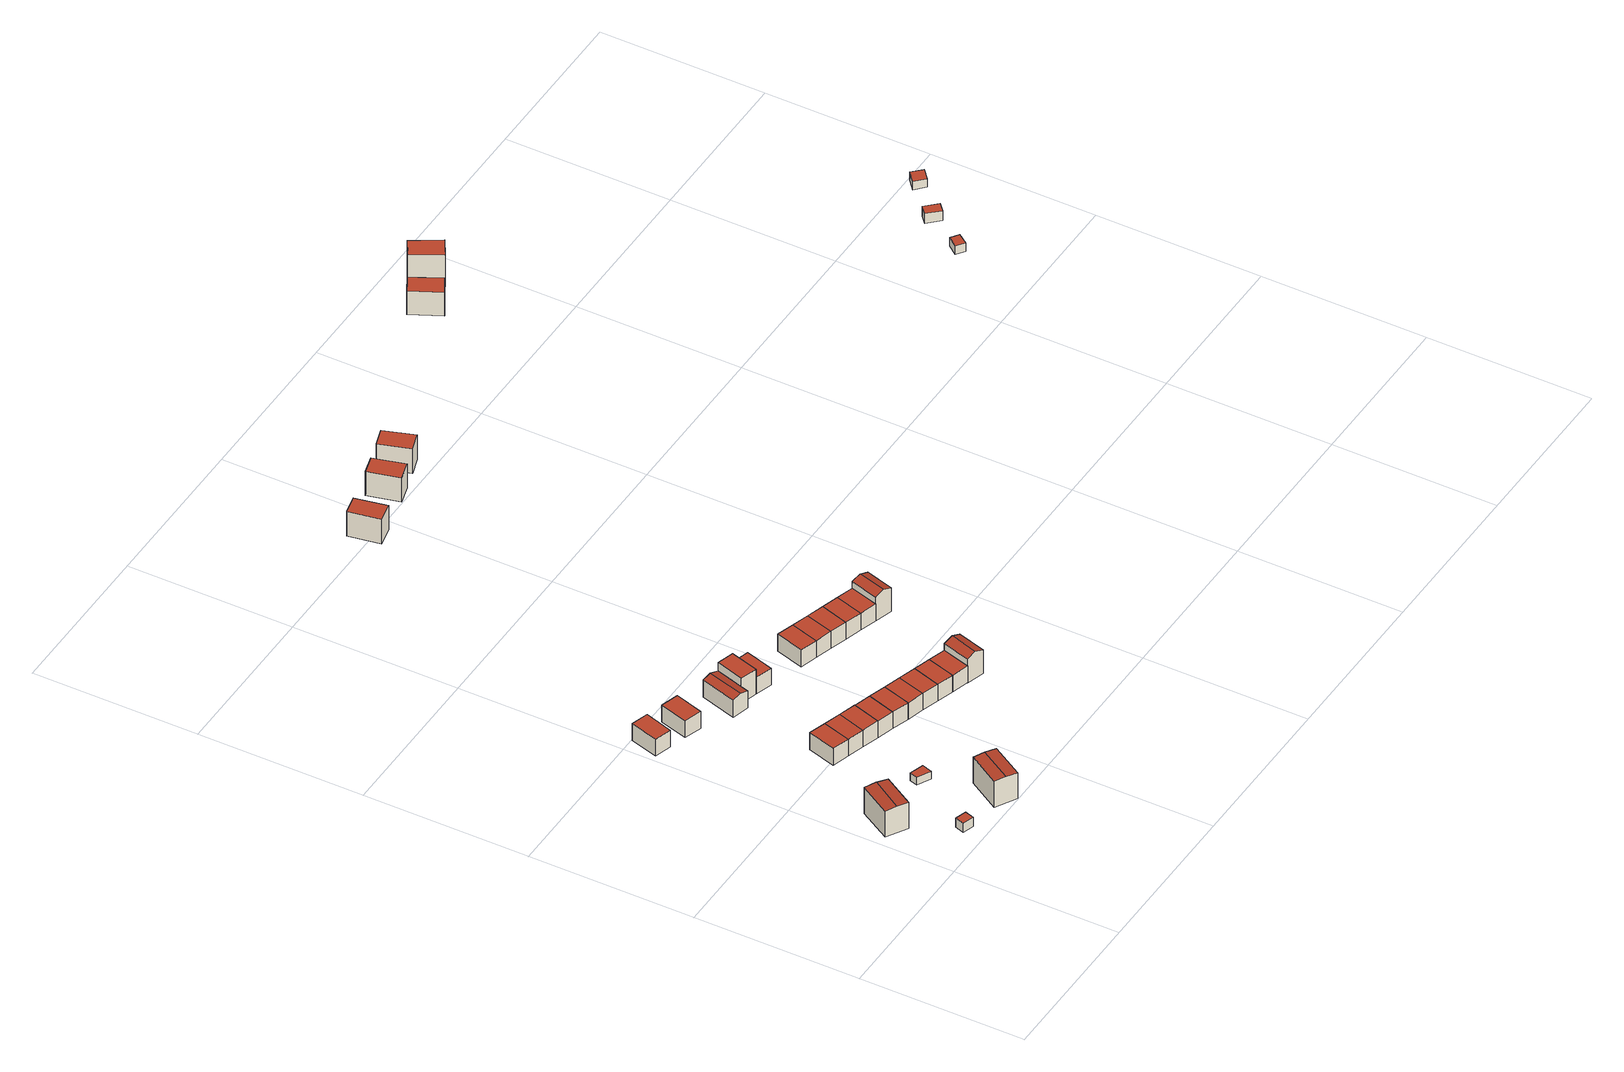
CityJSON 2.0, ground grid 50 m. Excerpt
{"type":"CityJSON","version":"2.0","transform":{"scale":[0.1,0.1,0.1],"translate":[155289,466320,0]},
"CityObjects":{
"building1":{"type":"Building","attributes":{"b3_bag_bag_overlap":0,"b3_bouwlagen":3,"b3_dak_type":"slanted","b3_extrusie":"standard","b3_h_dak_50p":8.96,"b3_h_dak_70p":9.02,"b3_h_dak_max":9.21,"b3_h_dak_min":6.19,"b3_h_maaiveld":0.11,"b3_is_glas_dak":false,"b3_kas_warenhuis":false,"b3_kwaliteitsindicator":true,"b3_mutatie_ahn3_ahn4":false,"b3_mutatie_ahn4_ahn5":false,"b3_n_nok":0,"b3_n_vlakken":3,"b3_opp_buitenmuur":260.07,"b3_opp_dak_plat":78.72,"b3_opp_dak_schuin":0,"b3_opp_grond":78.71,"b3_opp_scheidingsmuur":43.29,"b3_rmse_lod12":1.57,"b3_rmse_lod13":1.57,"b3_rmse_lod22":0.203,"b3_t_run":33,"b3_val3dity_lod12":"[]","b3_val3dity_lod13":"[]","b3_val3dity_lod22":"[]","b3_volume_lod12":701.37,"b3_volume_lod13":701.37,"b3_volume_lod22":626.16,"geconstateerd":false,"oorspronkelijkbouwjaar":1993,"status":"Pand in gebruik"},"children":["building1-1"]},
"building1-1":{"type":"BuildingPart","parents":["building1"],"geometry":[{"type":"Solid","lod":"2.2","boundaries":[[[[0,1,2,3]],[[4,5,6,1,0]],[[7,6,5,8]],[[6,7,2,1]],[[7,8,9,3,2]],[[4,9,8,5]],[[9,4,0,3]]]],"semantics":{"surfaces":[{"type":"GroundSurface"},{"type":"WallSurface"},{"type":"RoofSurface"}],"values":[[0,1,2,1,1,2,1]]}}]},
"building2":{"type":"Building","attributes":{"b3_dak_type":"slanted","b3_extrusie":"standard","b3_h_dak_50p":0,"b3_h_dak_70p":0,"b3_h_dak_max":0,"b3_h_dak_min":0,"b3_h_maaiveld":0.737,"b3_h_nok":4.07,"b3_is_glas_dak":false,"b3_kas_warenhuis":false,"b3_kwaliteitsindicator":false,"b3_mutatie_ahn3_ahn4":false,"b3_mutatie_ahn4_ahn5":false,"b3_n_nok":1,"b3_n_vlakken":2,"b3_opp_buitenmuur":41.97,"b3_opp_dak_plat":0,"b3_opp_dak_schuin":11.96,"b3_opp_grond":10.51,"b3_opp_scheidingsmuur":0,"b3_rmse_lod12":0.327,"b3_rmse_lod13":0.327,"b3_rmse_lod22":0.306,"b3_t_run":5,"b3_val3dity_lod12":"[]","b3_val3dity_lod13":"[]","b3_val3dity_lod22":"[]","b3_volume_lod12":32.69,"b3_volume_lod13":32.69,"b3_volume_lod22":33.83,"geconstateerd":false,"oorspronkelijkbouwjaar":1999,"status":"Pand in gebruik"},"children":["building2-1"]},
"building2-1":{"type":"BuildingPart","parents":["building2"],"geometry":[{"type":"Solid","lod":"2.2","boundaries":[[[[10,11,12,13]],[[14,15,16,17]],[[17,16,11,10]],[[16,15,12,11]],[[15,14,13,12]],[[14,17,10,13]]]],"semantics":{"surfaces":[{"type":"GroundSurface"},{"type":"RoofSurface"},{"type":"WallSurface"}],"values":[[0,1,2,2,2,2]]}}]},
"building3":{"type":"Building","attributes":{"b3_bag_bag_overlap":0,"b3_bouwlagen":2,"b3_dak_type":"slanted","b3_extrusie":"standard","b3_h_dak_50p":7.37,"b3_h_dak_70p":7.39,"b3_h_dak_max":7.43,"b3_h_dak_min":7.32,"b3_h_maaiveld":1.65,"b3_is_glas_dak":false,"b3_kas_warenhuis":false,"b3_kwaliteitsindicator":true,"b3_mutatie_ahn3_ahn4":false,"b3_mutatie_ahn4_ahn5":false,"b3_n_nok":0,"b3_n_vlakken":2,"b3_opp_buitenmuur":61.89,"b3_opp_dak_plat":48.01,"b3_opp_dak_schuin":0,"b3_opp_grond":48.01,"b3_opp_scheidingsmuur":101.57,"b3_rmse_lod12":0.471,"b3_rmse_lod13":0.471,"b3_rmse_lod22":0.473,"b3_t_run":23,"b3_val3dity_lod12":"[]","b3_val3dity_lod13":"[]","b3_val3dity_lod22":"[]","b3_volume_lod12":275.67,"b3_volume_lod13":275.67,"b3_volume_lod22":274.59,"geconstateerd":false,"oorspronkelijkbouwjaar":1991,"status":"Pand in gebruik"},"children":["building3-1"]},
"building3-1":{"type":"BuildingPart","parents":["building3"],"geometry":[{"type":"Solid","lod":"2.2","boundaries":[[[[18,19,20,21]],[[22,23,24,25]],[[25,24,19,18]],[[24,23,20,19]],[[23,22,21,20]],[[22,25,18,21]]]],"semantics":{"surfaces":[{"type":"GroundSurface"},{"type":"RoofSurface"},{"type":"WallSurface"}],"values":[[0,1,2,2,2,2]]}}]},
"building4":{"type":"Building","attributes":{"b3_dak_type":"horizontal","b3_extrusie":"standard","b3_h_dak_50p":3.24,"b3_h_dak_70p":3.26,"b3_h_dak_max":3.37,"b3_h_dak_min":3.17,"b3_h_maaiveld":0.673,"b3_is_glas_dak":false,"b3_kas_warenhuis":false,"b3_kwaliteitsindicator":true,"b3_mutatie_ahn3_ahn4":true,"b3_mutatie_ahn4_ahn5":false,"b3_n_nok":0,"b3_n_vlakken":1,"b3_opp_buitenmuur":37.84,"b3_opp_dak_plat":12.68,"b3_opp_dak_schuin":0,"b3_opp_grond":12.68,"b3_opp_scheidingsmuur":0,"b3_rmse_lod12":0.116,"b3_rmse_lod13":0.116,"b3_rmse_lod22":0.115,"b3_t_run":12,"b3_val3dity_lod12":"[]","b3_val3dity_lod13":"[]","b3_val3dity_lod22":"[]","b3_volume_lod12":32.76,"b3_volume_lod13":32.76,"b3_volume_lod22":32.59,"geconstateerd":false,"oorspronkelijkbouwjaar":2018,"status":"Pand in gebruik"},"children":["building4-1"]},
"building4-1":{"type":"BuildingPart","parents":["building4"],"geometry":[{"type":"Solid","lod":"2.2","boundaries":[[[[26,27,28,29]],[[30,31,32,33]],[[33,32,27,26]],[[32,31,28,27]],[[31,30,29,28]],[[30,33,26,29]]]],"semantics":{"surfaces":[{"type":"GroundSurface"},{"type":"RoofSurface"},{"type":"WallSurface"}],"values":[[0,1,2,2,2,2]]}}]},
"building5":{"type":"Building","attributes":{"b3_bag_bag_overlap":0,"b3_bouwlagen":3,"b3_dak_type":"slanted","b3_extrusie":"standard","b3_h_dak_50p":8.96,"b3_h_dak_70p":9.04,"b3_h_dak_max":9.2,"b3_h_dak_min":6.18,"b3_h_maaiveld":0.213,"b3_is_glas_dak":false,"b3_kas_warenhuis":false,"b3_kwaliteitsindicator":true,"b3_mutatie_ahn3_ahn4":false,"b3_mutatie_ahn4_ahn5":false,"b3_n_nok":0,"b3_n_vlakken":4,"b3_opp_buitenmuur":258.03,"b3_opp_dak_plat":80.06,"b3_opp_dak_schuin":0,"b3_opp_grond":80.06,"b3_opp_scheidingsmuur":41.96,"b3_rmse_lod12":1.7,"b3_rmse_lod13":1.7,"b3_rmse_lod22":0.254,"b3_t_run":46,"b3_val3dity_lod12":"[]","b3_val3dity_lod13":"[]","b3_val3dity_lod22":"[]","b3_volume_lod12":707.55,"b3_volume_lod13":707.55,"b3_volume_lod22":618.22,"geconstateerd":false,"oorspronkelijkbouwjaar":1993,"status":"Pand in gebruik"},"children":["building5-1"]},
"building5-1":{"type":"BuildingPart","parents":["building5"],"geometry":[{"type":"Solid","lod":"2.2","boundaries":[[[[34,35,36,37]],[[38,39,40,35,34]],[[41,40,39,42]],[[40,41,36,35]],[[41,42,43,37,36]],[[38,43,42,39]],[[43,38,34,37]]]],"semantics":{"surfaces":[{"type":"GroundSurface"},{"type":"WallSurface"},{"type":"RoofSurface"}],"values":[[0,1,2,1,1,2,1]]}}]},
"building6":{"type":"Building","attributes":{"b3_bag_bag_overlap":0,"b3_bouwlagen":2,"b3_dak_type":"slanted","b3_extrusie":"standard","b3_h_dak_50p":7.54,"b3_h_dak_70p":7.57,"b3_h_dak_max":7.69,"b3_h_dak_min":7.44,"b3_h_maaiveld":1.77,"b3_is_glas_dak":false,"b3_kas_warenhuis":false,"b3_kwaliteitsindicator":true,"b3_mutatie_ahn3_ahn4":false,"b3_mutatie_ahn4_ahn5":false,"b3_n_nok":0,"b3_n_vlakken":2,"b3_opp_buitenmuur":62.5,"b3_opp_dak_plat":47.97,"b3_opp_dak_schuin":0,"b3_opp_grond":47.97,"b3_opp_scheidingsmuur":102.62,"b3_rmse_lod12":0.437,"b3_rmse_lod13":0.437,"b3_rmse_lod22":0.446,"b3_t_run":22,"b3_val3dity_lod12":"[]","b3_val3dity_lod13":"[]","b3_val3dity_lod22":"[]","b3_volume_lod12":278.49,"b3_volume_lod13":278.49,"b3_volume_lod22":277.22,"geconstateerd":false,"oorspronkelijkbouwjaar":1991,"status":"Pand in gebruik"},"children":["building6-1"]},
"building6-1":{"type":"BuildingPart","parents":["building6"],"geometry":[{"type":"Solid","lod":"2.2","boundaries":[[[[44,45,46,47]],[[48,49,50,51]],[[51,50,45,44]],[[50,49,46,45]],[[49,48,47,46]],[[48,51,44,47]]]],"semantics":{"surfaces":[{"type":"GroundSurface"},{"type":"RoofSurface"},{"type":"WallSurface"}],"values":[[0,1,2,2,2,2]]}}]},
"building7":{"type":"Building","attributes":{"b3_bag_bag_overlap":0,"b3_bouwlagen":2,"b3_dak_type":"horizontal","b3_extrusie":"standard","b3_h_dak_50p":7.41,"b3_h_dak_70p":7.45,"b3_h_dak_max":7.59,"b3_h_dak_min":7.31,"b3_h_maaiveld":1.65,"b3_is_glas_dak":false,"b3_kas_warenhuis":false,"b3_kwaliteitsindicator":true,"b3_mutatie_ahn3_ahn4":false,"b3_mutatie_ahn4_ahn5":false,"b3_n_nok":0,"b3_n_vlakken":1,"b3_opp_buitenmuur":115.87,"b3_opp_dak_plat":49.29,"b3_opp_dak_schuin":0,"b3_opp_grond":49.29,"b3_opp_scheidingsmuur":50.83,"b3_rmse_lod12":0.0762,"b3_rmse_lod13":0.0762,"b3_rmse_lod22":0.0692,"b3_t_run":22,"b3_val3dity_lod12":"[]","b3_val3dity_lod13":"[]","b3_val3dity_lod22":"[]","b3_volume_lod12":286.13,"b3_volume_lod13":286.13,"b3_volume_lod22":284.61,"geconstateerd":false,"oorspronkelijkbouwjaar":1991,"status":"Pand in gebruik"},"children":["building7-1"]},
"building7-1":{"type":"BuildingPart","parents":["building7"],"geometry":[{"type":"Solid","lod":"2.2","boundaries":[[[[52,53,54,55]],[[56,57,58,59]],[[59,58,53,52]],[[58,57,54,53]],[[57,56,55,54]],[[56,59,52,55]]]],"semantics":{"surfaces":[{"type":"GroundSurface"},{"type":"RoofSurface"},{"type":"WallSurface"}],"values":[[0,1,2,2,2,2]]}}]},
"building8":{"type":"Building","attributes":{"b3_bag_bag_overlap":0,"b3_bouwlagen":2,"b3_dak_type":"horizontal","b3_extrusie":"standard","b3_h_dak_50p":7.52,"b3_h_dak_70p":7.57,"b3_h_dak_max":7.71,"b3_h_dak_min":7.43,"b3_h_maaiveld":1.78,"b3_is_glas_dak":false,"b3_kas_warenhuis":false,"b3_kwaliteitsindicator":true,"b3_mutatie_ahn3_ahn4":false,"b3_mutatie_ahn4_ahn5":false,"b3_n_nok":0,"b3_n_vlakken":1,"b3_opp_buitenmuur":62.34,"b3_opp_dak_plat":47.98,"b3_opp_dak_schuin":0,"b3_opp_grond":47.98,"b3_opp_scheidingsmuur":102.66,"b3_rmse_lod12":0.0771,"b3_rmse_lod13":0.0771,"b3_rmse_lod22":0.0656,"b3_t_run":23,"b3_val3dity_lod12":"[]","b3_val3dity_lod13":"[]","b3_val3dity_lod22":"[]","b3_volume_lod12":278.6,"b3_volume_lod13":278.6,"b3_volume_lod22":277.03,"geconstateerd":false,"oorspronkelijkbouwjaar":1991,"status":"Pand in gebruik"},"children":["building8-1"]},
"building8-1":{"type":"BuildingPart","parents":["building8"],"geometry":[{"type":"Solid","lod":"2.2","boundaries":[[[[47,46,60,61]],[[62,63,49,48]],[[48,49,46,47]],[[49,63,60,46]],[[63,62,61,60]],[[62,48,47,61]]]],"semantics":{"surfaces":[{"type":"GroundSurface"},{"type":"RoofSurface"},{"type":"WallSurface"}],"values":[[0,1,2,2,2,2]]}}]},
"building9":{"type":"Building","attributes":{"b3_bag_bag_overlap":0,"b3_bouwlagen":2,"b3_dak_type":"horizontal","b3_extrusie":"standard","b3_h_dak_50p":7.52,"b3_h_dak_70p":7.56,"b3_h_dak_max":7.7,"b3_h_dak_min":7.45,"b3_h_maaiveld":1.77,"b3_is_glas_dak":false,"b3_kas_warenhuis":false,"b3_kwaliteitsindicator":true,"b3_mutatie_ahn3_ahn4":false,"b3_mutatie_ahn4_ahn5":false,"b3_n_nok":0,"b3_n_vlakken":1,"b3_opp_buitenmuur":63.27,"b3_opp_dak_plat":48.23,"b3_opp_dak_schuin":0,"b3_opp_grond":48.22,"b3_opp_scheidingsmuur":101.91,"b3_rmse_lod12":0.0736,"b3_rmse_lod13":0.0736,"b3_rmse_lod22":0.0659,"b3_t_run":17,"b3_val3dity_lod12":"[]","b3_val3dity_lod13":"[]","b3_val3dity_lod22":"[]","b3_volume_lod12":279.63,"b3_volume_lod13":279.63,"b3_volume_lod22":278.18,"geconstateerd":false,"oorspronkelijkbouwjaar":1991,"status":"Pand in gebruik"},"children":["building9-1"]},
"building9-1":{"type":"BuildingPart","parents":["building9"],"geometry":[{"type":"Solid","lod":"2.2","boundaries":[[[[64,61,60,65]],[[66,63,62,67]],[[67,62,61,64]],[[62,63,60,61]],[[63,66,65,60]],[[66,67,64,65]]]],"semantics":{"surfaces":[{"type":"GroundSurface"},{"type":"RoofSurface"},{"type":"WallSurface"}],"values":[[0,1,2,2,2,2]]}}]},
"building10":{"type":"Building","attributes":{"b3_bag_bag_overlap":0,"b3_bouwlagen":2,"b3_dak_type":"horizontal","b3_extrusie":"standard","b3_h_dak_50p":7.48,"b3_h_dak_70p":7.5,"b3_h_dak_max":7.55,"b3_h_dak_min":7.43,"b3_h_maaiveld":1.77,"b3_is_glas_dak":false,"b3_kas_warenhuis":false,"b3_kwaliteitsindicator":true,"b3_mutatie_ahn3_ahn4":false,"b3_mutatie_ahn4_ahn5":false,"b3_n_nok":0,"b3_n_vlakken":1,"b3_opp_buitenmuur":62.18,"b3_opp_dak_plat":48.44,"b3_opp_dak_schuin":0,"b3_opp_grond":48.44,"b3_opp_scheidingsmuur":101.58,"b3_rmse_lod12":0.0326,"b3_rmse_lod13":0.0326,"b3_rmse_lod22":0.025,"b3_t_run":19,"b3_val3dity_lod12":"[]","b3_val3dity_lod13":"[]","b3_val3dity_lod22":"[]","b3_volume_lod12":277.29,"b3_volume_lod13":277.29,"b3_volume_lod22":276.62,"geconstateerd":false,"oorspronkelijkbouwjaar":1991,"status":"Pand in gebruik"},"children":["building10-1"]},
"building10-1":{"type":"BuildingPart","parents":["building10"],"geometry":[{"type":"Solid","lod":"2.2","boundaries":[[[[64,65,68,69]],[[70,71,72,73]],[[73,72,65,64]],[[72,71,68,65]],[[71,70,69,68]],[[70,73,64,69]]]],"semantics":{"surfaces":[{"type":"GroundSurface"},{"type":"RoofSurface"},{"type":"WallSurface"}],"values":[[0,1,2,2,2,2]]}}]},
"building11":{"type":"Building","attributes":{"b3_bag_bag_overlap":0,"b3_bouwlagen":2,"b3_dak_type":"multiple horizontal","b3_extrusie":"standard","b3_h_dak_50p":7.36,"b3_h_dak_70p":7.38,"b3_h_dak_max":7.45,"b3_h_dak_min":4.55,"b3_h_maaiveld":1.64,"b3_is_glas_dak":false,"b3_kas_warenhuis":false,"b3_kwaliteitsindicator":true,"b3_mutatie_ahn3_ahn4":false,"b3_mutatie_ahn4_ahn5":true,"b3_n_nok":0,"b3_n_vlakken":2,"b3_opp_buitenmuur":80.48,"b3_opp_dak_plat":61.68,"b3_opp_dak_schuin":0,"b3_opp_grond":61.67,"b3_opp_scheidingsmuur":100.6,"b3_rmse_lod12":1.51,"b3_rmse_lod13":1.51,"b3_rmse_lod22":0.941,"b3_t_run":35,"b3_val3dity_lod12":"[]","b3_val3dity_lod13":"[]","b3_val3dity_lod22":"[]","b3_volume_lod12":354.54,"b3_volume_lod13":354.54,"b3_volume_lod22":321.36,"geconstateerd":false,"oorspronkelijkbouwjaar":1991,"status":"Pand in gebruik"},"children":["building11-1"]},
"building11-1":{"type":"BuildingPart","parents":["building11"],"geometry":[{"type":"Solid","lod":"2.2","boundaries":[[[[74,75,76,77]],[[78,79,80,81]],[[79,78,75,74]],[[78,81,82,76,75]],[[83,82,81,80]],[[82,83,77,76]],[[83,80,79,74,77]]]],"semantics":{"surfaces":[{"type":"GroundSurface"},{"type":"RoofSurface"},{"type":"WallSurface"}],"values":[[0,1,2,2,1,2,2]]}}]},
"building12":{"type":"Building","attributes":{"b3_bag_bag_overlap":0,"b3_bouwlagen":2,"b3_dak_type":"horizontal","b3_extrusie":"standard","b3_h_dak_50p":7.48,"b3_h_dak_70p":7.49,"b3_h_dak_max":7.55,"b3_h_dak_min":7.43,"b3_h_maaiveld":1.76,"b3_is_glas_dak":false,"b3_kas_warenhuis":false,"b3_kwaliteitsindicator":true,"b3_mutatie_ahn3_ahn4":false,"b3_mutatie_ahn4_ahn5":false,"b3_n_nok":0,"b3_n_vlakken":1,"b3_opp_buitenmuur":62.65,"b3_opp_dak_plat":48.58,"b3_opp_dak_schuin":0,"b3_opp_grond":48.57,"b3_opp_scheidingsmuur":101.5,"b3_rmse_lod12":0.0298,"b3_rmse_lod13":0.0298,"b3_rmse_lod22":0.0192,"b3_t_run":24,"b3_val3dity_lod12":"[]","b3_val3dity_lod13":"[]","b3_val3dity_lod22":"[]","b3_volume_lod12":278.1,"b3_volume_lod13":278.1,"b3_volume_lod22":277.69,"geconstateerd":false,"oorspronkelijkbouwjaar":1991,"status":"Pand in gebruik"},"children":["building12-1"]},
"building12-1":{"type":"BuildingPart","parents":["building12"],"geometry":[{"type":"Solid","lod":"2.2","boundaries":[[[[84,85,69,68]],[[71,70,86,87]],[[87,86,85,84]],[[86,70,69,85]],[[70,71,68,69]],[[71,87,84,68]]]],"semantics":{"surfaces":[{"type":"GroundSurface"},{"type":"RoofSurface"},{"type":"WallSurface"}],"values":[[0,1,2,2,2,2]]}}]},
"building13":{"type":"Building","attributes":{"b3_bag_bag_overlap":0,"b3_bouwlagen":3,"b3_dak_type":"horizontal","b3_extrusie":"standard","b3_h_dak_50p":10.11,"b3_h_dak_70p":10.19,"b3_h_dak_max":10.29,"b3_h_dak_min":9.99,"b3_h_maaiveld":1.65,"b3_is_glas_dak":false,"b3_kas_warenhuis":false,"b3_kwaliteitsindicator":true,"b3_mutatie_ahn3_ahn4":false,"b3_mutatie_ahn4_ahn5":false,"b3_n_nok":0,"b3_n_vlakken":1,"b3_opp_buitenmuur":140.29,"b3_opp_dak_plat":47.69,"b3_opp_dak_schuin":0,"b3_opp_grond":47.67,"b3_opp_scheidingsmuur":100.96,"b3_rmse_lod12":0.345,"b3_rmse_lod13":0.345,"b3_rmse_lod22":0.334,"b3_t_run":20,"b3_val3dity_lod12":"[]","b3_val3dity_lod13":"[]","b3_val3dity_lod22":"[]","b3_volume_lod12":407.2,"b3_volume_lod13":407.2,"b3_volume_lod22":403.83,"geconstateerd":false,"oorspronkelijkbouwjaar":1991,"status":"Pand in gebruik"},"children":["building13-1"]},
"building13-1":{"type":"BuildingPart","parents":["building13"],"geometry":[{"type":"Solid","lod":"2.2","boundaries":[[[[88,89,90,91]],[[92,93,94,95]],[[95,94,89,88]],[[94,93,90,89]],[[93,92,91,90]],[[92,95,88,91]]]],"semantics":{"surfaces":[{"type":"GroundSurface"},{"type":"RoofSurface"},{"type":"WallSurface"}],"values":[[0,1,2,2,2,2]]}}]},
"building14":{"type":"Building","attributes":{"b3_bag_bag_overlap":0,"b3_bouwlagen":2,"b3_dak_type":"horizontal","b3_extrusie":"standard","b3_h_dak_50p":7.47,"b3_h_dak_70p":7.49,"b3_h_dak_max":7.54,"b3_h_dak_min":7.43,"b3_h_maaiveld":1.76,"b3_is_glas_dak":false,"b3_kas_warenhuis":false,"b3_kwaliteitsindicator":true,"b3_mutatie_ahn3_ahn4":false,"b3_mutatie_ahn4_ahn5":false,"b3_n_nok":0,"b3_n_vlakken":1,"b3_opp_buitenmuur":61.76,"b3_opp_dak_plat":48.01,"b3_opp_dak_schuin":0,"b3_opp_grond":48.01,"b3_opp_scheidingsmuur":101.55,"b3_rmse_lod12":0.032,"b3_rmse_lod13":0.032,"b3_rmse_lod22":0.0206,"b3_t_run":17,"b3_val3dity_lod12":"[]","b3_val3dity_lod13":"[]","b3_val3dity_lod22":"[]","b3_volume_lod12":274.9,"b3_volume_lod13":274.9,"b3_volume_lod22":274.21,"geconstateerd":false,"oorspronkelijkbouwjaar":1991,"status":"Pand in gebruik"},"children":["building14-1"]},
"building14-1":{"type":"BuildingPart","parents":["building14"],"geometry":[{"type":"Solid","lod":"2.2","boundaries":[[[[96,97,85,84]],[[87,86,98,99]],[[99,98,97,96]],[[98,86,85,97]],[[86,87,84,85]],[[87,99,96,84]]]],"semantics":{"surfaces":[{"type":"GroundSurface"},{"type":"RoofSurface"},{"type":"WallSurface"}],"values":[[0,1,2,2,2,2]]}}]},
"building15":{"type":"Building","attributes":{"b3_bag_bag_overlap":0,"b3_bouwlagen":2,"b3_dak_type":"horizontal","b3_extrusie":"standard","b3_h_dak_50p":7.34,"b3_h_dak_70p":7.36,"b3_h_dak_max":7.42,"b3_h_dak_min":7.3,"b3_h_maaiveld":1.65,"b3_is_glas_dak":false,"b3_kas_warenhuis":false,"b3_kwaliteitsindicator":true,"b3_mutatie_ahn3_ahn4":false,"b3_mutatie_ahn4_ahn5":false,"b3_n_nok":0,"b3_n_vlakken":1,"b3_opp_buitenmuur":61.33,"b3_opp_dak_plat":47.67,"b3_opp_dak_schuin":0,"b3_opp_grond":47.66,"b3_opp_scheidingsmuur":100.87,"b3_rmse_lod12":0.266,"b3_rmse_lod13":0.266,"b3_rmse_lod22":0.265,"b3_t_run":24,"b3_val3dity_lod12":"[]","b3_val3dity_lod13":"[]","b3_val3dity_lod22":"[]","b3_volume_lod12":272.13,"b3_volume_lod13":272.13,"b3_volume_lod22":271.55,"geconstateerd":false,"oorspronkelijkbouwjaar":1991,"status":"Pand in gebruik"},"children":["building15-1"]},
"building15-1":{"type":"BuildingPart","parents":["building15"],"geometry":[{"type":"Solid","lod":"2.2","boundaries":[[[[89,88,100,101]],[[102,103,104,105]],[[105,104,88,89]],[[104,103,100,88]],[[103,102,101,100]],[[102,105,89,101]]]],"semantics":{"surfaces":[{"type":"GroundSurface"},{"type":"RoofSurface"},{"type":"WallSurface"}],"values":[[0,1,2,2,2,2]]}}]},
"building16":{"type":"Building","attributes":{"b3_bag_bag_overlap":0,"b3_bouwlagen":2,"b3_dak_type":"horizontal","b3_extrusie":"standard","b3_h_dak_50p":7.47,"b3_h_dak_70p":7.49,"b3_h_dak_max":7.52,"b3_h_dak_min":7.42,"b3_h_maaiveld":1.76,"b3_is_glas_dak":false,"b3_kas_warenhuis":false,"b3_kwaliteitsindicator":true,"b3_mutatie_ahn3_ahn4":false,"b3_mutatie_ahn4_ahn5":false,"b3_n_nok":0,"b3_n_vlakken":1,"b3_opp_buitenmuur":61.76,"b3_opp_dak_plat":48.02,"b3_opp_dak_schuin":0,"b3_opp_grond":48.01,"b3_opp_scheidingsmuur":101.56,"b3_rmse_lod12":0.0349,"b3_rmse_lod13":0.0349,"b3_rmse_lod22":0.0163,"b3_t_run":18,"b3_val3dity_lod12":"[]","b3_val3dity_lod13":"[]","b3_val3dity_lod22":"[]","b3_volume_lod12":275.32,"b3_volume_lod13":275.32,"b3_volume_lod22":274.35,"geconstateerd":false,"oorspronkelijkbouwjaar":1991,"status":"Pand in gebruik"},"children":["building16-1"]},
"building16-1":{"type":"BuildingPart","parents":["building16"],"geometry":[{"type":"Solid","lod":"2.2","boundaries":[[[[97,96,106,107]],[[108,109,99,98]],[[98,99,96,97]],[[99,109,106,96]],[[109,108,107,106]],[[108,98,97,107]]]],"semantics":{"surfaces":[{"type":"GroundSurface"},{"type":"RoofSurface"},{"type":"WallSurface"}],"values":[[0,1,2,2,2,2]]}}]},
"building17":{"type":"Building","attributes":{"b3_bag_bag_overlap":0,"b3_bouwlagen":2,"b3_dak_type":"horizontal","b3_extrusie":"standard","b3_h_dak_50p":7.47,"b3_h_dak_70p":7.49,"b3_h_dak_max":7.52,"b3_h_dak_min":7.41,"b3_h_maaiveld":1.76,"b3_is_glas_dak":false,"b3_kas_warenhuis":false,"b3_kwaliteitsindicator":true,"b3_mutatie_ahn3_ahn4":false,"b3_mutatie_ahn4_ahn5":false,"b3_n_nok":0,"b3_n_vlakken":1,"b3_opp_buitenmuur":61.58,"b3_opp_dak_plat":47.96,"b3_opp_dak_schuin":0,"b3_opp_grond":47.96,"b3_opp_scheidingsmuur":101.45,"b3_rmse_lod12":0.0355,"b3_rmse_lod13":0.0355,"b3_rmse_lod22":0.0201,"b3_t_run":23,"b3_val3dity_lod12":"[]","b3_val3dity_lod13":"[]","b3_val3dity_lod22":"[]","b3_volume_lod12":274.6,"b3_volume_lod13":274.6,"b3_volume_lod22":273.69,"geconstateerd":false,"oorspronkelijkbouwjaar":1991,"status":"Pand in gebruik"},"children":["building17-1"]},
"building17-1":{"type":"BuildingPart","parents":["building17"],"geometry":[{"type":"Solid","lod":"2.2","boundaries":[[[[110,111,107,106]],[[109,108,112,113]],[[113,112,111,110]],[[112,108,107,111]],[[108,109,106,107]],[[109,113,110,106]]]],"semantics":{"surfaces":[{"type":"GroundSurface"},{"type":"RoofSurface"},{"type":"WallSurface"}],"values":[[0,1,2,2,2,2]]}}]},
"building18":{"type":"Building","attributes":{"b3_bag_bag_overlap":0,"b3_bouwlagen":2,"b3_dak_type":"multiple horizontal","b3_extrusie":"standard","b3_h_dak_50p":7.46,"b3_h_dak_70p":7.48,"b3_h_dak_max":7.54,"b3_h_dak_min":7.43,"b3_h_maaiveld":1.76,"b3_is_glas_dak":false,"b3_kas_warenhuis":false,"b3_kwaliteitsindicator":true,"b3_mutatie_ahn3_ahn4":false,"b3_mutatie_ahn4_ahn5":false,"b3_n_nok":0,"b3_n_vlakken":2,"b3_opp_buitenmuur":61.63,"b3_opp_dak_plat":47.97,"b3_opp_dak_schuin":0,"b3_opp_grond":47.97,"b3_opp_scheidingsmuur":101.44,"b3_rmse_lod12":0.429,"b3_rmse_lod13":0.429,"b3_rmse_lod22":0.432,"b3_t_run":24,"b3_val3dity_lod12":"[]","b3_val3dity_lod13":"[]","b3_val3dity_lod22":"[]","b3_volume_lod12":274.59,"b3_volume_lod13":274.59,"b3_volume_lod22":273.74,"geconstateerd":false,"oorspronkelijkbouwjaar":1991,"status":"Pand in gebruik"},"children":["building18-1"]},
"building18-1":{"type":"BuildingPart","parents":["building18"],"geometry":[{"type":"Solid","lod":"2.2","boundaries":[[[[111,110,114,115]],[[116,117,113,112]],[[112,113,110,111]],[[113,117,114,110]],[[117,116,115,114]],[[116,112,111,115]]]],"semantics":{"surfaces":[{"type":"GroundSurface"},{"type":"RoofSurface"},{"type":"WallSurface"}],"values":[[0,1,2,2,2,2]]}}]},
"building19":{"type":"Building","attributes":{"b3_bag_bag_overlap":0,"b3_bouwlagen":2,"b3_dak_type":"horizontal","b3_extrusie":"standard","b3_h_dak_50p":7.39,"b3_h_dak_70p":7.43,"b3_h_dak_max":7.58,"b3_h_dak_min":7.3,"b3_h_maaiveld":1.64,"b3_is_glas_dak":false,"b3_kas_warenhuis":false,"b3_kwaliteitsindicator":true,"b3_mutatie_ahn3_ahn4":false,"b3_mutatie_ahn4_ahn5":false,"b3_n_nok":0,"b3_n_vlakken":1,"b3_opp_buitenmuur":63.18,"b3_opp_dak_plat":48.33,"b3_opp_dak_schuin":0,"b3_opp_grond":48.32,"b3_opp_scheidingsmuur":101.89,"b3_rmse_lod12":0.152,"b3_rmse_lod13":0.152,"b3_rmse_lod22":0.149,"b3_t_run":23,"b3_val3dity_lod12":"[]","b3_val3dity_lod13":"[]","b3_val3dity_lod22":"[]","b3_volume_lod12":279.87,"b3_volume_lod13":279.87,"b3_volume_lod22":278.58,"geconstateerd":false,"oorspronkelijkbouwjaar":1991,"status":"Pand in gebruik"},"children":["building19-1"]},
"building19-1":{"type":"BuildingPart","parents":["building19"],"geometry":[{"type":"Solid","lod":"2.2","boundaries":[[[[118,119,120,121]],[[122,123,124,125]],[[125,124,119,118]],[[124,123,120,119]],[[123,122,121,120]],[[122,125,118,121]]]],"semantics":{"surfaces":[{"type":"GroundSurface"},{"type":"RoofSurface"},{"type":"WallSurface"}],"values":[[0,1,2,2,2,2]]}}]},
"building20":{"type":"Building","attributes":{"b3_bag_bag_overlap":0,"b3_bouwlagen":3,"b3_dak_type":"slanted","b3_extrusie":"standard","b3_h_dak_50p":7.55,"b3_h_dak_70p":9.82,"b3_h_dak_max":10.29,"b3_h_dak_min":7.42,"b3_h_maaiveld":1.67,"b3_is_glas_dak":false,"b3_kas_warenhuis":false,"b3_kwaliteitsindicator":true,"b3_mutatie_ahn3_ahn4":false,"b3_mutatie_ahn4_ahn5":false,"b3_n_nok":0,"b3_n_vlakken":3,"b3_opp_buitenmuur":165.65,"b3_opp_dak_plat":27.85,"b3_opp_dak_schuin":22.82,"b3_opp_grond":50.39,"b3_opp_scheidingsmuur":50.76,"b3_rmse_lod12":1.67,"b3_rmse_lod13":1.67,"b3_rmse_lod22":0.0658,"b3_t_run":33,"b3_val3dity_lod12":"[]","b3_val3dity_lod13":"[]","b3_val3dity_lod22":"[]","b3_volume_lod12":409.48,"b3_volume_lod13":409.48,"b3_volume_lod22":347.56,"geconstateerd":false,"oorspronkelijkbouwjaar":1991,"status":"Pand in gebruik"},"children":["building20-1"]},
"building20-1":{"type":"BuildingPart","parents":["building20"],"geometry":[{"type":"Solid","lod":"2.2","boundaries":[[[[126,127,128,129]],[[130,131,132,127,126]],[[133,132,131,134]],[[132,133,128,127]],[[133,134,135,129,128]],[[130,135,134,131]],[[135,130,126,129]]]],"semantics":{"surfaces":[{"type":"GroundSurface"},{"type":"WallSurface"},{"type":"RoofSurface"}],"values":[[0,1,2,1,1,2,1]]}}]},
"building21":{"type":"Building","attributes":{"b3_bag_bag_overlap":0,"b3_bouwlagen":2,"b3_dak_type":"horizontal","b3_extrusie":"standard","b3_h_dak_50p":7.38,"b3_h_dak_70p":7.41,"b3_h_dak_max":7.57,"b3_h_dak_min":7.31,"b3_h_maaiveld":1.64,"b3_is_glas_dak":false,"b3_kas_warenhuis":false,"b3_kwaliteitsindicator":true,"b3_mutatie_ahn3_ahn4":false,"b3_mutatie_ahn4_ahn5":false,"b3_n_nok":0,"b3_n_vlakken":1,"b3_opp_buitenmuur":62.63,"b3_opp_dak_plat":48.08,"b3_opp_dak_schuin":0,"b3_opp_grond":48.08,"b3_opp_scheidingsmuur":102,"b3_rmse_lod12":0.0675,"b3_rmse_lod13":0.0675,"b3_rmse_lod22":0.0651,"b3_t_run":16,"b3_val3dity_lod12":"[]","b3_val3dity_lod13":"[]","b3_val3dity_lod22":"[]","b3_volume_lod12":277.92,"b3_volume_lod13":277.92,"b3_volume_lod22":277.01,"geconstateerd":false,"oorspronkelijkbouwjaar":1991,"status":"Pand in gebruik"},"children":["building21-1"]},
"building21-1":{"type":"BuildingPart","parents":["building21"],"geometry":[{"type":"Solid","lod":"2.2","boundaries":[[[[119,118,136,137]],[[138,139,125,124]],[[124,125,118,119]],[[125,139,136,118]],[[139,138,137,136]],[[138,124,119,137]]]],"semantics":{"surfaces":[{"type":"GroundSurface"},{"type":"RoofSurface"},{"type":"WallSurface"}],"values":[[0,1,2,2,2,2]]}}]},
"building22":{"type":"Building","attributes":{"b3_bag_bag_overlap":0,"b3_bouwlagen":2,"b3_dak_type":"horizontal","b3_extrusie":"standard","b3_h_dak_50p":7.39,"b3_h_dak_70p":7.42,"b3_h_dak_max":7.57,"b3_h_dak_min":7.31,"b3_h_maaiveld":1.63,"b3_is_glas_dak":false,"b3_kas_warenhuis":false,"b3_kwaliteitsindicator":true,"b3_mutatie_ahn3_ahn4":false,"b3_mutatie_ahn4_ahn5":false,"b3_n_nok":0,"b3_n_vlakken":1,"b3_opp_buitenmuur":62.4,"b3_opp_dak_plat":47.6,"b3_opp_dak_schuin":0,"b3_opp_grond":47.6,"b3_opp_scheidingsmuur":102.14,"b3_rmse_lod12":0.0683,"b3_rmse_lod13":0.0683,"b3_rmse_lod22":0.063,"b3_t_run":24,"b3_val3dity_lod12":"[]","b3_val3dity_lod13":"[]","b3_val3dity_lod22":"[]","b3_volume_lod12":276.24,"b3_volume_lod13":276.24,"b3_volume_lod22":275.13,"geconstateerd":false,"oorspronkelijkbouwjaar":1991,"status":"Pand in gebruik"},"children":["building22-1"]},
"building22-1":{"type":"BuildingPart","parents":["building22"],"geometry":[{"type":"Solid","lod":"2.2","boundaries":[[[[137,136,140,141]],[[142,143,139,138]],[[138,139,136,137]],[[139,143,140,136]],[[143,142,141,140]],[[142,138,137,141]]]],"semantics":{"surfaces":[{"type":"GroundSurface"},{"type":"RoofSurface"},{"type":"WallSurface"}],"values":[[0,1,2,2,2,2]]}}]},
"building23":{"type":"Building","attributes":{"b3_bag_bag_overlap":0,"b3_bouwlagen":2,"b3_dak_type":"horizontal","b3_extrusie":"standard","b3_h_dak_50p":7.39,"b3_h_dak_70p":7.42,"b3_h_dak_max":7.57,"b3_h_dak_min":7.32,"b3_h_maaiveld":1.63,"b3_is_glas_dak":false,"b3_kas_warenhuis":false,"b3_kwaliteitsindicator":true,"b3_mutatie_ahn3_ahn4":false,"b3_mutatie_ahn4_ahn5":false,"b3_n_nok":0,"b3_n_vlakken":1,"b3_opp_buitenmuur":62.94,"b3_opp_dak_plat":47.93,"b3_opp_dak_schuin":0,"b3_opp_grond":47.93,"b3_opp_scheidingsmuur":101.94,"b3_rmse_lod12":0.068,"b3_rmse_lod13":0.068,"b3_rmse_lod22":0.0651,"b3_t_run":23,"b3_val3dity_lod12":"[]","b3_val3dity_lod13":"[]","b3_val3dity_lod22":"[]","b3_volume_lod12":277.85,"b3_volume_lod13":277.85,"b3_volume_lod22":276.86,"geconstateerd":false,"oorspronkelijkbouwjaar":1991,"status":"Pand in gebruik"},"children":["building23-1"]},
"building23-1":{"type":"BuildingPart","parents":["building23"],"geometry":[{"type":"Solid","lod":"2.2","boundaries":[[[[141,140,144,145]],[[146,147,143,142]],[[142,143,140,141]],[[143,147,144,140]],[[147,146,145,144]],[[146,142,141,145]]]],"semantics":{"surfaces":[{"type":"GroundSurface"},{"type":"RoofSurface"},{"type":"WallSurface"}],"values":[[0,1,2,2,2,2]]}}]},
"building24":{"type":"Building","attributes":{"b3_bag_bag_overlap":0,"b3_bouwlagen":2,"b3_dak_type":"multiple horizontal","b3_extrusie":"standard","b3_h_dak_50p":7.34,"b3_h_dak_70p":7.37,"b3_h_dak_max":7.43,"b3_h_dak_min":7.3,"b3_h_maaiveld":1.63,"b3_is_glas_dak":false,"b3_kas_warenhuis":false,"b3_kwaliteitsindicator":true,"b3_mutatie_ahn3_ahn4":false,"b3_mutatie_ahn4_ahn5":false,"b3_n_nok":0,"b3_n_vlakken":2,"b3_opp_buitenmuur":61.71,"b3_opp_dak_plat":47.88,"b3_opp_dak_schuin":0,"b3_opp_grond":47.88,"b3_opp_scheidingsmuur":101.5,"b3_rmse_lod12":0.413,"b3_rmse_lod13":0.413,"b3_rmse_lod22":0.417,"b3_t_run":19,"b3_val3dity_lod12":"[]","b3_val3dity_lod13":"[]","b3_val3dity_lod22":"[]","b3_volume_lod12":274.73,"b3_volume_lod13":274.73,"b3_volume_lod22":273.81,"geconstateerd":false,"oorspronkelijkbouwjaar":1991,"status":"Pand in gebruik"},"children":["building24-1"]},
"building24-1":{"type":"BuildingPart","parents":["building24"],"geometry":[{"type":"Solid","lod":"2.2","boundaries":[[[[144,148,149,145]],[[146,150,151,147]],[[147,151,148,144]],[[151,150,149,148]],[[150,146,145,149]],[[146,147,144,145]]]],"semantics":{"surfaces":[{"type":"GroundSurface"},{"type":"RoofSurface"},{"type":"WallSurface"}],"values":[[0,1,2,2,2,2]]}}]},
"building25":{"type":"Building","attributes":{"b3_bag_bag_overlap":0,"b3_bouwlagen":3,"b3_dak_type":"slanted","b3_extrusie":"standard","b3_h_dak_50p":7.41,"b3_h_dak_70p":9.7,"b3_h_dak_max":10.14,"b3_h_dak_min":7.28,"b3_h_maaiveld":1.59,"b3_is_glas_dak":false,"b3_kas_warenhuis":false,"b3_kwaliteitsindicator":true,"b3_mutatie_ahn3_ahn4":false,"b3_mutatie_ahn4_ahn5":false,"b3_n_nok":0,"b3_n_vlakken":3,"b3_opp_buitenmuur":163.17,"b3_opp_dak_plat":27.98,"b3_opp_dak_schuin":22.44,"b3_opp_grond":50.15,"b3_opp_scheidingsmuur":50.72,"b3_rmse_lod12":1.68,"b3_rmse_lod13":1.68,"b3_rmse_lod22":0.0521,"b3_t_run":27,"b3_val3dity_lod12":"[]","b3_val3dity_lod13":"[]","b3_val3dity_lod22":"[]","b3_volume_lod12":404.38,"b3_volume_lod13":404.38,"b3_volume_lod22":342.93,"geconstateerd":false,"oorspronkelijkbouwjaar":1991,"status":"Pand in gebruik"},"children":["building25-1"]},
"building25-1":{"type":"BuildingPart","parents":["building25"],"geometry":[{"type":"Solid","lod":"2.2","boundaries":[[[[149,148,152,153]],[[154,155,156,157]],[[155,154,148,149]],[[154,157,158,152,148]],[[159,158,157,156]],[[158,159,153,152]],[[159,156,155,149,153]]]],"semantics":{"surfaces":[{"type":"GroundSurface"},{"type":"RoofSurface"},{"type":"WallSurface"}],"values":[[0,1,2,2,1,2,2]]}}]},
"building26":{"type":"Building","attributes":{"b3_bag_bag_overlap":0,"b3_bouwlagen":3,"b3_dak_type":"slanted","b3_extrusie":"standard","b3_h_dak_50p":9.74,"b3_h_dak_70p":9.79,"b3_h_dak_max":9.91,"b3_h_dak_min":9.66,"b3_h_maaiveld":1.43,"b3_is_glas_dak":false,"b3_kas_warenhuis":false,"b3_kwaliteitsindicator":true,"b3_mutatie_ahn3_ahn4":false,"b3_mutatie_ahn4_ahn5":false,"b3_n_nok":0,"b3_n_vlakken":2,"b3_opp_buitenmuur":93.95,"b3_opp_dak_plat":57.3,"b3_opp_dak_schuin":0,"b3_opp_grond":57.3,"b3_opp_scheidingsmuur":167.11,"b3_rmse_lod12":0.415,"b3_rmse_lod13":0.415,"b3_rmse_lod22":0.419,"b3_t_run":22,"b3_val3dity_lod12":"[]","b3_val3dity_lod13":"[]","b3_val3dity_lod22":"[]","b3_volume_lod12":479.2,"b3_volume_lod13":479.2,"b3_volume_lod22":477.17,"geconstateerd":false,"oorspronkelijkbouwjaar":1992,"status":"Pand in gebruik"},"children":["building26-1"]},
"building26-1":{"type":"BuildingPart","parents":["building26"],"geometry":[{"type":"Solid","lod":"2.2","boundaries":[[[[160,161,162,163]],[[164,165,166,167]],[[167,166,161,160]],[[166,165,162,161]],[[165,164,163,162]],[[164,167,160,163]]]],"semantics":{"surfaces":[{"type":"GroundSurface"},{"type":"RoofSurface"},{"type":"WallSurface"}],"values":[[0,1,2,2,2,2]]}}]},
"building27":{"type":"Building","attributes":{"b3_bag_bag_overlap":0,"b3_bouwlagen":3,"b3_dak_type":"horizontal","b3_extrusie":"standard","b3_h_dak_50p":9.7,"b3_h_dak_70p":9.71,"b3_h_dak_max":9.77,"b3_h_dak_min":9.67,"b3_h_maaiveld":1.44,"b3_is_glas_dak":false,"b3_kas_warenhuis":false,"b3_kwaliteitsindicator":true,"b3_mutatie_ahn3_ahn4":false,"b3_mutatie_ahn4_ahn5":false,"b3_n_nok":0,"b3_n_vlakken":1,"b3_opp_buitenmuur":95.53,"b3_opp_dak_plat":57.02,"b3_opp_dak_schuin":0,"b3_opp_grond":57.02,"b3_opp_scheidingsmuur":162.83,"b3_rmse_lod12":0.295,"b3_rmse_lod13":0.295,"b3_rmse_lod22":0.296,"b3_t_run":22,"b3_val3dity_lod12":"[]","b3_val3dity_lod13":"[]","b3_val3dity_lod22":"[]","b3_volume_lod12":471.31,"b3_volume_lod13":471.31,"b3_volume_lod22":470.82,"geconstateerd":false,"oorspronkelijkbouwjaar":1992,"status":"Pand in gebruik"},"children":["building27-1"]},
"building27-1":{"type":"BuildingPart","parents":["building27"],"geometry":[{"type":"Solid","lod":"2.2","boundaries":[[[[168,169,170,171]],[[172,173,174,175]],[[175,174,169,168]],[[174,173,170,169]],[[173,172,171,170]],[[172,175,168,171]]]],"semantics":{"surfaces":[{"type":"GroundSurface"},{"type":"RoofSurface"},{"type":"WallSurface"}],"values":[[0,1,2,2,2,2]]}}]},
"building28":{"type":"Building","attributes":{"b3_bag_bag_overlap":0,"b3_bouwlagen":3,"b3_dak_type":"horizontal","b3_extrusie":"standard","b3_h_dak_50p":9.7,"b3_h_dak_70p":9.81,"b3_h_dak_max":9.96,"b3_h_dak_min":9.59,"b3_h_maaiveld":1.42,"b3_is_glas_dak":false,"b3_kas_warenhuis":false,"b3_kwaliteitsindicator":true,"b3_mutatie_ahn3_ahn4":false,"b3_mutatie_ahn4_ahn5":false,"b3_n_nok":0,"b3_n_vlakken":1,"b3_opp_buitenmuur":96.89,"b3_opp_dak_plat":57.31,"b3_opp_dak_schuin":0,"b3_opp_grond":57.31,"b3_opp_scheidingsmuur":163.73,"b3_rmse_lod12":0.463,"b3_rmse_lod13":0.463,"b3_rmse_lod22":0.469,"b3_t_run":20,"b3_val3dity_lod12":"[]","b3_val3dity_lod13":"[]","b3_val3dity_lod22":"[]","b3_volume_lod12":480.36,"b3_volume_lod13":480.36,"b3_volume_lod22":476.58,"geconstateerd":false,"oorspronkelijkbouwjaar":1992,"status":"Pand in gebruik"},"children":["building28-1"]},
"building28-1":{"type":"BuildingPart","parents":["building28"],"geometry":[{"type":"Solid","lod":"2.2","boundaries":[[[[176,177,178,179]],[[180,181,182,183]],[[183,182,177,176]],[[182,181,178,177]],[[181,180,179,178]],[[180,183,176,179]]]],"semantics":{"surfaces":[{"type":"GroundSurface"},{"type":"RoofSurface"},{"type":"WallSurface"}],"values":[[0,1,2,2,2,2]]}}]},
"building29":{"type":"Building","attributes":{"b3_bag_bag_overlap":0,"b3_bouwlagen":3,"b3_dak_type":"slanted","b3_extrusie":"standard","b3_h_dak_50p":9.62,"b3_h_dak_70p":9.65,"b3_h_dak_max":9.71,"b3_h_dak_min":9.58,"b3_h_maaiveld":1.46,"b3_is_glas_dak":false,"b3_kas_warenhuis":false,"b3_kwaliteitsindicator":true,"b3_mutatie_ahn3_ahn4":false,"b3_mutatie_ahn4_ahn5":false,"b3_n_nok":0,"b3_n_vlakken":2,"b3_opp_buitenmuur":94.97,"b3_opp_dak_plat":57.25,"b3_opp_dak_schuin":0,"b3_opp_grond":57.25,"b3_opp_scheidingsmuur":161.14,"b3_rmse_lod12":0.549,"b3_rmse_lod13":0.549,"b3_rmse_lod22":0.55,"b3_t_run":22,"b3_val3dity_lod12":"[]","b3_val3dity_lod13":"[]","b3_val3dity_lod22":"[]","b3_volume_lod12":468.46,"b3_volume_lod13":468.46,"b3_volume_lod22":467.68,"geconstateerd":false,"oorspronkelijkbouwjaar":1992,"status":"Pand in gebruik"},"children":["building29-1"]},
"building29-1":{"type":"BuildingPart","parents":["building29"],"geometry":[{"type":"Solid","lod":"2.2","boundaries":[[[[184,185,186,187]],[[188,189,190,191]],[[191,190,185,184]],[[190,189,186,185]],[[189,188,187,186]],[[188,191,184,187]]]],"semantics":{"surfaces":[{"type":"GroundSurface"},{"type":"RoofSurface"},{"type":"WallSurface"}],"values":[[0,1,2,2,2,2]]}}]},
"building30":{"type":"Building","attributes":{"b3_bag_bag_overlap":0,"b3_bouwlagen":4,"b3_dak_type":"multiple horizontal","b3_extrusie":"standard","b3_h_dak_50p":12.44,"b3_h_dak_70p":12.52,"b3_h_dak_max":12.63,"b3_h_dak_min":9.72,"b3_h_maaiveld":1.44,"b3_is_glas_dak":false,"b3_kas_warenhuis":false,"b3_kwaliteitsindicator":true,"b3_mutatie_ahn3_ahn4":false,"b3_mutatie_ahn4_ahn5":false,"b3_n_nok":0,"b3_n_vlakken":3,"b3_opp_buitenmuur":155.02,"b3_opp_dak_plat":57.96,"b3_opp_dak_schuin":0,"b3_opp_grond":57.95,"b3_opp_scheidingsmuur":184.06,"b3_rmse_lod12":0.983,"b3_rmse_lod13":0.983,"b3_rmse_lod22":0.281,"b3_t_run":31,"b3_val3dity_lod12":"[]","b3_val3dity_lod13":"[]","b3_val3dity_lod22":"[]","b3_volume_lod12":641.69,"b3_volume_lod13":641.69,"b3_volume_lod22":614.91,"geconstateerd":false,"oorspronkelijkbouwjaar":1992,"status":"Pand in gebruik"},"children":["building30-1"]},
"building30-1":{"type":"BuildingPart","parents":["building30"],"geometry":[{"type":"Solid","lod":"2.2","boundaries":[[[[192,193,194,195]],[[196,197,198,199]],[[199,198,193,192]],[[198,197,194,193]],[[197,196,195,194]],[[196,199,192,195]]]],"semantics":{"surfaces":[{"type":"GroundSurface"},{"type":"RoofSurface"},{"type":"WallSurface"}],"values":[[0,1,2,2,2,2]]}}]},
"building31":{"type":"Building","attributes":{"b3_dak_type":"horizontal","b3_extrusie":"standard","b3_h_dak_50p":4.59,"b3_h_dak_70p":4.6,"b3_h_dak_max":4.65,"b3_h_dak_min":4.57,"b3_h_maaiveld":1.67,"b3_is_glas_dak":false,"b3_kas_warenhuis":false,"b3_kwaliteitsindicator":true,"b3_mutatie_ahn3_ahn4":false,"b3_mutatie_ahn4_ahn5":false,"b3_n_nok":0,"b3_n_vlakken":1,"b3_opp_buitenmuur":38.65,"b3_opp_dak_plat":10.82,"b3_opp_dak_schuin":0,"b3_opp_grond":10.82,"b3_opp_scheidingsmuur":0,"b3_rmse_lod12":0.0186,"b3_rmse_lod13":0.0186,"b3_rmse_lod22":0.0144,"b3_t_run":10,"b3_val3dity_lod12":"[]","b3_val3dity_lod13":"[]","b3_val3dity_lod22":"[]","b3_volume_lod12":31.64,"b3_volume_lod13":31.64,"b3_volume_lod22":31.6,"geconstateerd":false,"oorspronkelijkbouwjaar":1996,"status":"Pand in gebruik"},"children":["building31-1"]},
"building31-1":{"type":"BuildingPart","parents":["building31"],"geometry":[{"type":"Solid","lod":"2.2","boundaries":[[[[200,201,202,203]],[[204,205,206,207]],[[207,206,201,200]],[[206,205,202,201]],[[205,204,203,202]],[[204,207,200,203]]]],"semantics":{"surfaces":[{"type":"GroundSurface"},{"type":"RoofSurface"},{"type":"WallSurface"}],"values":[[0,1,2,2,2,2]]}}]},
"building32":{"type":"Building","attributes":{"b3_dak_type":"slanted","b3_extrusie":"standard","b3_h_dak_50p":4.77,"b3_h_dak_70p":4.87,"b3_h_dak_max":5.06,"b3_h_dak_min":4.55,"b3_h_maaiveld":1.52,"b3_h_nok":4.87,"b3_is_glas_dak":false,"b3_kas_warenhuis":false,"b3_kwaliteitsindicator":true,"b3_mutatie_ahn3_ahn4":false,"b3_mutatie_ahn4_ahn5":false,"b3_n_nok":1,"b3_n_vlakken":2,"b3_opp_buitenmuur":51.93,"b3_opp_dak_plat":0,"b3_opp_dak_schuin":14.72,"b3_opp_grond":14.57,"b3_opp_scheidingsmuur":0,"b3_rmse_lod12":0.198,"b3_rmse_lod13":0.198,"b3_rmse_lod22":0.197,"b3_t_run":18,"b3_val3dity_lod12":"[]","b3_val3dity_lod13":"[]","b3_val3dity_lod22":"[]","b3_volume_lod12":48.96,"b3_volume_lod13":48.96,"b3_volume_lod22":48.24,"geconstateerd":false,"oorspronkelijkbouwjaar":2010,"status":"Pand in gebruik"},"children":["building32-1"]},
"building32-1":{"type":"BuildingPart","parents":["building32"],"geometry":[{"type":"Solid","lod":"2.2","boundaries":[[[[208,209,210,211]],[[212,213,214,215]],[[215,214,209,208]],[[214,213,210,209]],[[213,212,211,210]],[[212,215,208,211]]]],"semantics":{"surfaces":[{"type":"GroundSurface"},{"type":"RoofSurface"},{"type":"WallSurface"}],"values":[[0,1,2,2,2,2]]}}]},
"building33":{"type":"Building","attributes":{"b3_dak_type":"horizontal","b3_extrusie":"standard","b3_h_dak_50p":4.38,"b3_h_dak_70p":4.39,"b3_h_dak_max":4.41,"b3_h_dak_min":4.36,"b3_h_maaiveld":1.55,"b3_is_glas_dak":false,"b3_kas_warenhuis":false,"b3_kwaliteitsindicator":true,"b3_mutatie_ahn3_ahn4":false,"b3_mutatie_ahn4_ahn5":false,"b3_n_nok":0,"b3_n_vlakken":1,"b3_opp_buitenmuur":44.91,"b3_opp_dak_plat":15.73,"b3_opp_dak_schuin":0,"b3_opp_grond":15.73,"b3_opp_scheidingsmuur":0,"b3_rmse_lod12":0.0159,"b3_rmse_lod13":0.0159,"b3_rmse_lod22":0.0156,"b3_t_run":20,"b3_val3dity_lod12":"[]","b3_val3dity_lod13":"[]","b3_val3dity_lod22":"[]","b3_volume_lod12":44.55,"b3_volume_lod13":44.55,"b3_volume_lod22":44.52,"geconstateerd":false,"oorspronkelijkbouwjaar":1995,"status":"Pand in gebruik"},"children":["building33-1"]},
"building33-1":{"type":"BuildingPart","parents":["building33"],"geometry":[{"type":"Solid","lod":"2.2","boundaries":[[[[216,217,218,219]],[[220,221,222,223]],[[223,222,217,216]],[[222,221,218,217]],[[221,220,219,218]],[[220,223,216,219]]]],"semantics":{"surfaces":[{"type":"GroundSurface"},{"type":"RoofSurface"},{"type":"WallSurface"}],"values":[[0,1,2,2,2,2]]}}]}
},
"vertices":[
[95,190,1],[34,226,1],[91,322,1],[152,285,1],[95,190,90],[64,208,93],[34,226,90],[91,322,90],[122,304,93],[152,285,90],
[155,82,7],[189,72,7],[181,44,7],[146,54,7],[146,54,38],[181,44,38],[189,72,38],[155,82,38],
[5,904,16],[30,989,16],[82,974,16],[56,889,16],[56,889,74],[82,974,74],[30,989,74],[5,904,74],
[260,280,7],[303,266,7],[294,235,7],[253,256,7],[253,256,33],[294,235,33],[303,266,33],[260,280,33],
[339,135,2],[400,99,2],[342,1,2],[281,37,2],[339,135,91],[369,117,94],[400,99,91],[342,1,91],[311,19,94],[281,37,91],
[202,480,18],[228,565,18],[279,549,18],[254,464,18],[254,464,76],[279,549,76],[228,565,76],[202,480,76],
[187,942,17],[161,857,17],[108,873,17],[133,958,17],[133,958,75],[108,873,75],[161,857,75],[187,942,75],
[331,534,18],[305,449,18],[305,449,76],[331,534,76],
[357,433,18],[383,518,18],[383,518,76],[357,433,76],
[435,503,18],[409,418,18],[409,418,75],[435,503,75],[383,518,75],[357,433,75],
[328,900,16],[295,791,16],[243,806,16],[276,915,16],[295,791,74],[328,900,74],[302,908,82],[269,798,82],[243,806,74],[276,915,74],
[487,487,18],[462,402,18],[462,402,75],[487,487,75],
[379,885,17],[354,800,17],[302,815,17],[328,900,17],[328,900,102],[302,815,102],[354,800,102],[379,885,102],
[539,472,18],[514,387,18],[514,387,75],[539,472,75],
[431,869,17],[406,784,17],[406,784,74],[431,869,74],[379,885,74],[354,800,74],
[591,456,18],[565,371,18],[565,371,75],[591,456,75],
[642,441,18],[617,356,18],[617,356,75],[642,441,75],
[694,425,18],[669,340,18],[669,340,75],[694,425,75],
[587,822,16],[562,737,16],[510,753,16],[535,838,16],[535,838,74],[510,753,74],[562,737,74],[587,822,74],
[694,425,17],[748,409,17],[723,324,17],[669,340,17],[694,425,98],[721,417,109],[748,409,98],[723,324,98],[696,332,109],[669,340,98],
[639,807,16],[614,722,16],[614,722,74],[639,807,74],
[691,791,16],[665,706,16],[665,706,74],[691,791,74],
[742,776,16],[717,691,16],[717,691,74],[742,776,74],
[794,761,16],[769,675,16],[769,675,74],[794,761,74],
[848,744,16],[823,659,16],[794,761,97],[769,675,97],[796,667,107],[821,752,107],[848,744,97],[823,659,97],
[457,1969,14],[399,1957,14],[382,2054,14],[437,2066,14],[437,2066,98],[382,2054,98],[399,1957,98],[457,1969,98],
[548,2092,14],[603,2107,14],[630,2012,14],[573,1997,14],[573,1997,97],[630,2012,97],[603,2107,97],[548,2092,97],
[658,2123,14],[712,2140,14],[744,2047,14],[687,2029,14],[687,2029,98],[744,2047,98],[712,2140,98],[658,2123,98],
[1335,2302,15],[1283,2273,15],[1239,2362,15],[1289,2389,15],[1289,2389,96],[1239,2362,96],[1283,2273,96],[1335,2302,96],
[1439,2362,14],[1387,2331,14],[1339,2417,14],[1388,2446,14],[1388,2446,125],[1339,2417,125],[1387,2331,125],[1439,2362,125],
[2210,1245,17],[2189,1215,17],[2164,1232,17],[2186,1262,17],[2186,1262,46],[2164,1232,46],[2189,1215,46],[2210,1245,46],
[2258,1386,15],[2291,1351,15],[2269,1330,15],[2236,1365,15],[2236,1365,49],[2269,1330,49],[2291,1351,49],[2258,1386,49],
[2395,1458,16],[2366,1432,16],[2338,1460,16],[2368,1487,16],[2368,1487,44],[2338,1460,44],[2366,1432,44],[2395,1458,44]
]}
